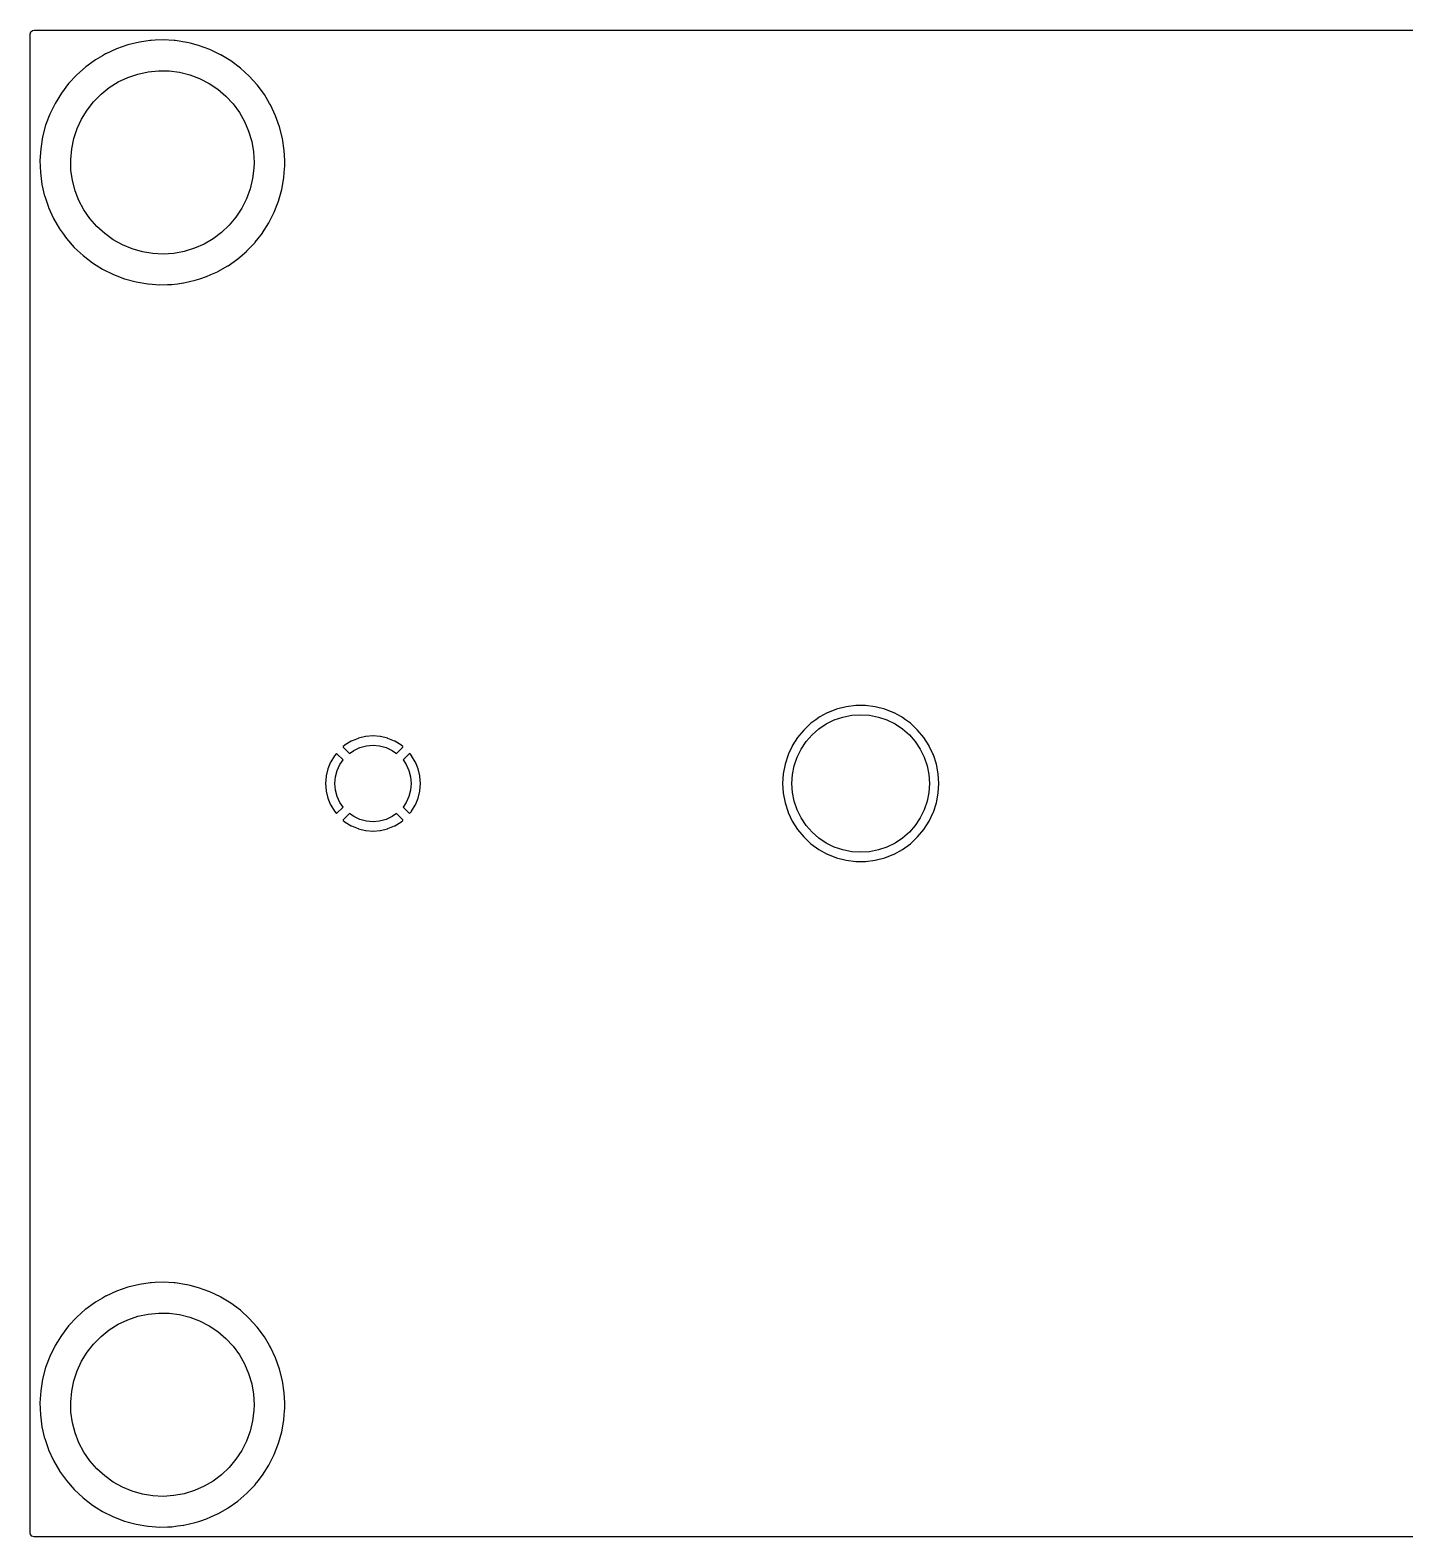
# Model space of a CAD drawing. Extents: x 0.03 to 3.57, y 0.03 to 1.97.
# Drawn here: x 0.03 to 1.8, y 0.03 to 1.97 of the extents above; entities that cross this region are included whole.
import ezdxf

# ---------------------------------------------------------------- set-up
doc = ezdxf.new("R2010")
doc.units = 0
doc.header["$MEASUREMENT"] = 0
doc.layers.add('BLACK', color=7, linetype='CONTINUOUS')

msp = doc.modelspace()

# ---------------------------------------------------------------- linework, layer by layer
at = {"layer": 'BLACK', "linetype": 'CONTINUOUS'}
for p, q in [((0.0297, 1.9653), (0.0305, 1.968)), ((0.0297, 0.0347), (0.0297, 1.9653)), ((0.0305, 1.968), (0.0326, 1.9699)), ((0.0326, 1.9699), (0.0347, 1.9703)), ((0.0347, 1.9703), (3.5653, 1.9703)), ((0.1408, 1.9462), (0.1271, 1.9398)), ((0.1409, 1.9462), (0.1408, 1.9462)), ((0.1555, 1.9513), (0.1409, 1.9462)), ((0.1705, 1.9549), (0.1555, 1.9513)), ((0.1842, 1.9568), (0.1705, 1.9549)), ((0.1856, 1.957), (0.1842, 1.9568)), ((0.1857, 1.957), (0.1856, 1.957)), ((0.1856, 1.957), (0.1856, 1.957)), ((0.1909, 1.9573), (0.1857, 1.957)), ((0.201, 1.9577), (0.1909, 1.9573)), ((0.2011, 1.9577), (0.201, 1.9577)), ((0.201, 1.9577), (0.201, 1.9577)), ((0.2152, 1.9569), (0.2011, 1.9577)), ((0.2164, 1.9568), (0.2152, 1.9569)), ((0.2165, 1.9568), (0.2164, 1.9568)), ((0.2164, 1.9568), (0.2164, 1.9568)), ((0.2317, 1.9545), (0.2165, 1.9568)), ((0.2318, 1.9544), (0.2317, 1.9545)), ((0.2357, 1.9534), (0.2318, 1.9544)), ((0.2318, 1.9544), (0.2318, 1.9544)), ((0.2466, 1.9506), (0.2357, 1.9534)), ((0.2467, 1.9506), (0.2466, 1.9506)), ((0.261, 1.9454), (0.2467, 1.9506)), ((0.2467, 1.9506), (0.2467, 1.9506)), ((0.2611, 1.9454), (0.261, 1.9454)), ((0.261, 1.9454), (0.261, 1.9454)), ((0.275, 1.9387), (0.2611, 1.9454)), ((0.1011, 1.9228), (0.0898, 1.9127)), ((0.1012, 1.9229), (0.1011, 1.9228)), ((0.1011, 1.9228), (0.1011, 1.9228)), ((0.1013, 1.923), (0.1012, 1.9229)), ((0.1121, 1.9308), (0.1013, 1.923)), ((0.1013, 1.923), (0.1013, 1.923)), ((0.1137, 1.932), (0.1121, 1.9308)), ((0.1138, 1.932), (0.1137, 1.932)), ((0.1227, 1.9372), (0.1138, 1.932)), ((0.1138, 1.932), (0.1138, 1.932)), ((0.1269, 1.9398), (0.1227, 1.9372)), ((0.1271, 1.9398), (0.1269, 1.9398)), ((0.1271, 1.9398), (0.1271, 1.9398)), ((0.2751, 1.9386), (0.275, 1.9387)), ((0.2861, 1.932), (0.2751, 1.9386)), ((0.2751, 1.9386), (0.2751, 1.9386)), ((0.2882, 1.9307), (0.2861, 1.932)), ((0.3005, 1.9215), (0.2882, 1.9307)), ((0.3119, 1.9111), (0.3005, 1.9215)), ((0.0897, 1.9127), (0.0792, 1.9014)), ((0.0898, 1.9127), (0.0897, 1.9127)), ((0.1316, 1.8963), (0.1431, 1.9035)), ((0.1431, 1.9035), (0.1554, 1.9094)), ((0.1554, 1.9094), (0.1682, 1.9138)), ((0.1682, 1.9138), (0.1815, 1.9167)), ((0.1815, 1.9167), (0.1951, 1.918)), ((0.1951, 1.918), (0.2087, 1.9178)), ((0.2087, 1.9178), (0.2221, 1.916)), ((0.2221, 1.916), (0.2353, 1.9127)), ((0.2353, 1.9127), (0.248, 1.9079)), ((0.248, 1.9079), (0.2601, 1.9017)), ((0.3222, 1.8997), (0.3119, 1.9111)), ((0.0699, 1.8891), (0.0618, 1.876)), ((0.0792, 1.9014), (0.0699, 1.8891)), ((0.1114, 1.8781), (0.121, 1.8878)), ((0.121, 1.8878), (0.1316, 1.8963)), ((0.2601, 1.9017), (0.2714, 1.8941)), ((0.2714, 1.8941), (0.2817, 1.8853)), ((0.2817, 1.8853), (0.291, 1.8753)), ((0.3313, 1.8873), (0.3222, 1.8997)), ((0.3314, 1.8872), (0.3313, 1.8873)), ((0.3381, 1.876), (0.3314, 1.8872)), ((0.0618, 1.876), (0.0551, 1.8621)), ((0.0959, 1.8558), (0.103, 1.8674)), ((0.103, 1.8674), (0.1114, 1.8781)), ((0.291, 1.8753), (0.2991, 1.8643)), ((0.2991, 1.8643), (0.3058, 1.8525)), ((0.3392, 1.874), (0.3381, 1.876)), ((0.3458, 1.8601), (0.3392, 1.874)), ((0.0497, 1.8477), (0.0458, 1.8328)), ((0.0551, 1.8621), (0.0497, 1.8477)), ((0.0902, 1.8435), (0.0959, 1.8558)), ((0.3058, 1.8525), (0.3111, 1.84)), ((0.351, 1.8456), (0.3458, 1.8601)), ((0.3547, 1.8306), (0.351, 1.8456)), ((0.0458, 1.8328), (0.0433, 1.8176)), ((0.0832, 1.8173), (0.0859, 1.8306)), ((0.0859, 1.8306), (0.0902, 1.8435)), ((0.3111, 1.84), (0.315, 1.827)), ((0.315, 1.827), (0.3173, 1.8136)), ((0.3569, 1.8154), (0.3547, 1.8306)), ((0.0433, 1.8176), (0.0423, 1.8022)), ((0.0819, 1.8037), (0.0832, 1.8173)), ((0.3173, 1.8136), (0.3181, 1.8)), ((0.3576, 1.8022), (0.3569, 1.8154)), ((0.0423, 1.8022), (0.0429, 1.7868)), ((0.0429, 1.7868), (0.0449, 1.7715)), ((0.0823, 1.7901), (0.0819, 1.8037)), ((0.0842, 1.7767), (0.0823, 1.7901)), ((0.3179, 1.7926), (0.3162, 1.7791)), ((0.3181, 1.8), (0.3179, 1.7926)), ((0.3564, 1.7802), (0.357, 1.7868)), ((0.357, 1.7868), (0.3576, 1.7955)), ((0.3577, 1.8), (0.3576, 1.8022)), ((0.3576, 1.7956), (0.3577, 1.8)), ((0.3576, 1.7955), (0.3576, 1.7956)), ((0.3576, 1.7955), (0.3576, 1.7955)), ((0.0449, 1.7715), (0.0484, 1.7565)), ((0.0877, 1.7635), (0.0842, 1.7767)), ((0.3162, 1.7791), (0.3131, 1.7659)), ((0.3538, 1.7651), (0.3564, 1.7802)), ((0.0484, 1.7565), (0.0485, 1.7564)), ((0.0485, 1.7564), (0.0485, 1.7564)), ((0.0485, 1.7564), (0.0533, 1.7421)), ((0.0926, 1.7508), (0.0877, 1.7635)), ((0.099, 1.7388), (0.0926, 1.7508)), ((0.3084, 1.7531), (0.3023, 1.7409)), ((0.3131, 1.7659), (0.3084, 1.7531)), ((0.3441, 1.7359), (0.3496, 1.7502)), ((0.3496, 1.7502), (0.3538, 1.7651)), ((0.0533, 1.7421), (0.0533, 1.7421)), ((0.0533, 1.7421), (0.0534, 1.742)), ((0.0534, 1.742), (0.0597, 1.7279)), ((0.0597, 1.7279), (0.0675, 1.7146)), ((0.1067, 1.7276), (0.099, 1.7388)), ((0.1156, 1.7174), (0.1067, 1.7276)), ((0.2948, 1.7296), (0.2861, 1.7191)), ((0.3023, 1.7409), (0.2948, 1.7296)), ((0.3371, 1.7221), (0.3441, 1.7359)), ((0.0675, 1.7146), (0.0675, 1.7145)), ((0.0675, 1.7145), (0.0675, 1.7145)), ((0.0675, 1.7145), (0.0714, 1.7091)), ((0.0714, 1.7091), (0.0764, 1.7021)), ((0.1257, 1.7082), (0.1156, 1.7174)), ((0.1367, 1.7003), (0.1257, 1.7082)), ((0.2762, 1.7098), (0.2654, 1.7016)), ((0.2861, 1.7191), (0.2762, 1.7098)), ((0.3233, 1.702), (0.3288, 1.709)), ((0.3288, 1.709), (0.3289, 1.7091)), ((0.3288, 1.709), (0.3288, 1.709)), ((0.3289, 1.7092), (0.337, 1.722)), ((0.3289, 1.7091), (0.3289, 1.7092)), ((0.3289, 1.7092), (0.3289, 1.7092)), ((0.337, 1.722), (0.3371, 1.7221)), ((0.337, 1.722), (0.337, 1.722)), ((0.0764, 1.7021), (0.0866, 1.6905)), ((0.0866, 1.6905), (0.0978, 1.6799)), ((0.1486, 1.6937), (0.1367, 1.7003)), ((0.1612, 1.6885), (0.1486, 1.6937)), ((0.1742, 1.6847), (0.1612, 1.6885)), ((0.2412, 1.6893), (0.2282, 1.6853)), ((0.2536, 1.6948), (0.2412, 1.6893)), ((0.2654, 1.7016), (0.2536, 1.6948)), ((0.3088, 1.6859), (0.3193, 1.6969)), ((0.3193, 1.6969), (0.3194, 1.697)), ((0.3194, 1.697), (0.3233, 1.702)), ((0.0978, 1.6799), (0.11, 1.6705)), ((0.11, 1.6705), (0.1101, 1.6704)), ((0.1101, 1.6704), (0.1101, 1.6704)), ((0.1101, 1.6704), (0.1148, 1.6675)), ((0.1877, 1.6825), (0.1742, 1.6847)), ((0.2012, 1.6819), (0.1877, 1.6825)), ((0.2148, 1.6828), (0.2012, 1.6819)), ((0.2282, 1.6853), (0.2148, 1.6828)), ((0.2845, 1.6669), (0.2971, 1.6757)), ((0.2971, 1.6757), (0.3087, 1.6858)), ((0.3087, 1.6858), (0.3088, 1.6859)), ((0.3088, 1.6859), (0.3088, 1.6859)), ((0.1148, 1.6675), (0.1231, 1.6623)), ((0.1231, 1.6623), (0.1369, 1.6555)), ((0.1369, 1.6555), (0.1513, 1.65)), ((0.1513, 1.65), (0.1661, 1.646)), ((0.2424, 1.6481), (0.2481, 1.65)), ((0.2481, 1.65), (0.2569, 1.6529)), ((0.2569, 1.6529), (0.257, 1.653)), ((0.2569, 1.6529), (0.2569, 1.6529)), ((0.257, 1.653), (0.2626, 1.6555)), ((0.2626, 1.6555), (0.271, 1.6592)), ((0.271, 1.6592), (0.271, 1.6592)), ((0.271, 1.6592), (0.2711, 1.6592)), ((0.2711, 1.6592), (0.2712, 1.6593)), ((0.2712, 1.6593), (0.2844, 1.6668)), ((0.2844, 1.6668), (0.2845, 1.6669)), ((0.2844, 1.6668), (0.2844, 1.6668)), ((0.1661, 1.646), (0.1663, 1.646)), ((0.1663, 1.646), (0.1663, 1.646)), ((0.1663, 1.646), (0.1812, 1.6434)), ((0.1812, 1.6434), (0.1812, 1.6434)), ((0.1812, 1.6434), (0.1813, 1.6434)), ((0.1813, 1.6434), (0.1815, 1.6434)), ((0.1815, 1.6434), (0.1815, 1.6434)), ((0.1815, 1.6434), (0.1966, 1.6423)), ((0.1966, 1.6423), (0.1966, 1.6423)), ((0.1966, 1.6423), (0.1967, 1.6423)), ((0.1967, 1.6423), (0.2067, 1.6426)), ((0.2067, 1.6426), (0.212, 1.6428)), ((0.212, 1.6428), (0.212, 1.6428)), ((0.212, 1.6428), (0.2121, 1.6428)), ((0.2121, 1.6428), (0.2122, 1.6428)), ((0.2122, 1.6428), (0.2195, 1.6437)), ((0.2122, 1.6428), (0.2122, 1.6428)), ((0.2195, 1.6437), (0.2274, 1.6447)), ((0.2274, 1.6447), (0.2275, 1.6447)), ((0.2275, 1.6447), (0.2423, 1.6481)), ((0.2275, 1.6447), (0.2275, 1.6447)), ((0.2423, 1.6481), (0.2423, 1.6481)), ((0.2423, 1.6481), (0.2424, 1.6481)), ((1.0562, 1.091), (1.0467, 1.0857)), ((1.0564, 1.091), (1.0562, 1.091)), ((1.0562, 1.091), (1.0562, 1.091)), ((1.0681, 1.0957), (1.0564, 1.091)), ((1.0804, 1.0988), (1.0681, 1.0957)), ((1.0763, 1.0856), (1.0877, 1.0878)), ((1.0929, 1.1004), (1.0804, 1.0988)), ((1.0877, 1.0878), (1.0992, 1.0886)), ((1.1055, 1.1004), (1.0929, 1.1004)), ((1.0992, 1.0886), (1.1108, 1.0878)), ((1.1181, 1.0988), (1.1055, 1.1004)), ((1.1108, 1.0878), (1.1221, 1.0856)), ((1.1303, 1.0957), (1.1181, 1.0988)), ((1.1421, 1.091), (1.1303, 1.0957)), ((1.1422, 1.091), (1.1421, 1.091)), ((1.1517, 1.0857), (1.1422, 1.091)), ((1.1422, 1.091), (1.1422, 1.091)), ((1.0259, 1.0689), (1.0178, 1.0591)), ((1.0351, 1.0775), (1.0259, 1.0689)), ((1.0413, 1.0821), (1.0351, 1.0775)), ((1.0366, 1.0626), (1.0453, 1.0703)), ((1.0452, 1.0849), (1.0413, 1.0821)), ((1.0453, 1.085), (1.0452, 1.0849)), ((1.0452, 1.0849), (1.0452, 1.0849)), ((1.0467, 1.0857), (1.0453, 1.085)), ((1.0453, 1.0703), (1.0549, 1.0767)), ((1.0549, 1.0767), (1.0653, 1.0818)), ((1.0653, 1.0818), (1.0763, 1.0856)), ((1.1221, 1.0856), (1.1331, 1.0818)), ((1.1331, 1.0818), (1.1435, 1.0767)), ((1.1435, 1.0767), (1.1531, 1.0703)), ((1.1531, 1.085), (1.1517, 1.0857)), ((1.1533, 1.0849), (1.1531, 1.085)), ((1.1531, 1.0703), (1.1619, 1.0626)), ((1.1571, 1.0821), (1.1533, 1.0849)), ((1.1533, 1.0849), (1.1533, 1.0849)), ((1.1634, 1.0775), (1.1571, 1.0821)), ((1.1726, 1.0689), (1.1634, 1.0775)), ((1.1806, 1.0591), (1.1726, 1.0689)), ((0.4351, 1.0494), (0.433, 1.0476)), ((0.4354, 1.0496), (0.4351, 1.0494)), ((0.4433, 1.0544), (0.4354, 1.0496)), ((0.4436, 1.0546), (0.4433, 1.0544)), ((0.4522, 1.0581), (0.4436, 1.0546)), ((0.4525, 1.0583), (0.4522, 1.0581)), ((0.4615, 1.0604), (0.4525, 1.0583)), ((0.4544, 1.0462), (0.4627, 1.0485)), ((0.4619, 1.0605), (0.4615, 1.0604)), ((0.4711, 1.0612), (0.4619, 1.0605)), ((0.4627, 1.0485), (0.4713, 1.0492)), ((0.4715, 1.0612), (0.4711, 1.0612)), ((0.4713, 1.0492), (0.4798, 1.0485)), ((0.4806, 1.0605), (0.4715, 1.0612)), ((0.4798, 1.0485), (0.4881, 1.0462)), ((0.481, 1.0604), (0.4806, 1.0605)), ((0.49, 1.0583), (0.481, 1.0604)), ((0.4904, 1.0581), (0.49, 1.0583)), ((0.4989, 1.0546), (0.4904, 1.0581)), ((0.4992, 1.0544), (0.4989, 1.0546)), ((0.5071, 1.0496), (0.4992, 1.0544)), ((0.5074, 1.0494), (0.5071, 1.0496)), ((0.5096, 1.0475), (0.5074, 1.0494)), ((1.011, 1.0483), (1.0062, 1.0382)), ((1.0111, 1.0485), (1.011, 1.0483)), ((1.011, 1.0483), (1.011, 1.0483)), ((1.0178, 1.0591), (1.0111, 1.0485)), ((1.0225, 1.0443), (1.0289, 1.0539)), ((1.0289, 1.0539), (1.0366, 1.0626)), ((1.1619, 1.0626), (1.1695, 1.0539)), ((1.1695, 1.0539), (1.1759, 1.0443)), ((1.1874, 1.0485), (1.1806, 1.0591)), ((1.1874, 1.0483), (1.1874, 1.0485)), ((1.1922, 1.0382), (1.1874, 1.0483)), ((1.1874, 1.0483), (1.1874, 1.0483)), ((0.4216, 1.0358), (0.4168, 1.028)), ((0.4219, 1.0361), (0.4216, 1.0358)), ((0.4237, 1.0383), (0.4219, 1.0361)), ((0.4241, 1.0386), (0.4237, 1.0383)), ((0.4246, 1.0383), (0.4241, 1.0386)), ((0.4326, 1.0303), (0.4246, 1.0383)), ((0.4286, 1.0246), (0.4326, 1.0303)), ((0.433, 1.0476), (0.4327, 1.0471)), ((0.4327, 1.0471), (0.4329, 1.0467)), ((0.4329, 1.0467), (0.441, 1.0386)), ((0.441, 1.0386), (0.4467, 1.0426)), ((0.4467, 1.0426), (0.4544, 1.0462)), ((0.4881, 1.0462), (0.4959, 1.0426)), ((0.4959, 1.0426), (0.5015, 1.0386)), ((0.5015, 1.0386), (0.5095, 1.0466)), ((0.5095, 1.0466), (0.5098, 1.0472)), ((0.5098, 1.0472), (0.5096, 1.0475)), ((0.5179, 1.0383), (0.5099, 1.0303)), ((0.5099, 1.0303), (0.5139, 1.0246)), ((0.5183, 1.0386), (0.5179, 1.0383)), ((0.5189, 1.0382), (0.5183, 1.0386)), ((0.5207, 1.0361), (0.5189, 1.0382)), ((0.5209, 1.0358), (0.5207, 1.0361)), ((0.5257, 1.028), (0.5209, 1.0358)), ((1.0057, 1.037), (1.0018, 1.025)), ((1.0062, 1.0382), (1.0057, 1.037)), ((1.0136, 1.0229), (1.0174, 1.0339)), ((1.0174, 1.0339), (1.0225, 1.0443)), ((1.1759, 1.0443), (1.181, 1.0339)), ((1.181, 1.0339), (1.1848, 1.0229)), ((1.1928, 1.037), (1.1922, 1.0382)), ((1.1967, 1.025), (1.1928, 1.037)), ((0.4108, 1.0094), (0.4101, 1.0002)), ((0.413, 1.0187), (0.4108, 1.0098)), ((0.4108, 1.0098), (0.4108, 1.0094)), ((0.4131, 1.0191), (0.413, 1.0187)), ((0.4166, 1.0276), (0.4131, 1.0191)), ((0.4168, 1.028), (0.4166, 1.0276)), ((0.4228, 1.0086), (0.425, 1.0168)), ((0.425, 1.0168), (0.4286, 1.0246)), ((0.5139, 1.0246), (0.5175, 1.0168)), ((0.5175, 1.0168), (0.5197, 1.0086)), ((0.5259, 1.0276), (0.5257, 1.028)), ((0.5294, 1.0191), (0.5259, 1.0276)), ((0.5295, 1.0187), (0.5294, 1.0191)), ((0.5317, 1.0098), (0.5295, 1.0187)), ((0.5317, 1.0094), (0.5317, 1.0098)), ((0.5325, 1.0002), (0.5317, 1.0094)), ((0.9994, 1.0126), (0.9986, 1)), ((1.0018, 1.025), (0.9994, 1.0126)), ((1.0106, 1), (1.0114, 1.0116)), ((1.0114, 1.0116), (1.0136, 1.0229)), ((1.1848, 1.0229), (1.187, 1.0116)), ((1.187, 1.0116), (1.1878, 1)), ((1.199, 1.0126), (1.1967, 1.025)), ((1.1998, 1), (1.199, 1.0126)), ((0.4101, 1.0002), (0.4101, 0.9998)), ((0.4101, 0.9998), (0.4108, 0.9906)), ((0.4108, 0.9906), (0.4108, 0.9902)), ((0.4108, 0.9902), (0.413, 0.9813)), ((0.422, 1), (0.4228, 1.0086)), ((0.4228, 0.9915), (0.422, 1)), ((0.425, 0.9832), (0.4228, 0.9915)), ((0.5197, 0.9915), (0.5175, 0.9832)), ((0.5197, 1.0086), (0.5205, 1)), ((0.5205, 1), (0.5197, 0.9915)), ((0.5295, 0.9813), (0.5317, 0.9902)), ((0.5317, 0.9906), (0.5325, 0.9998)), ((0.5317, 0.9902), (0.5317, 0.9906)), ((0.5325, 0.9998), (0.5325, 1.0002)), ((0.9986, 1), (0.9994, 0.9874)), ((1.0114, 0.9884), (1.0106, 1)), ((1.1878, 1), (1.187, 0.9884)), ((1.199, 0.9874), (1.1998, 1)), ((0.413, 0.9813), (0.4131, 0.9809)), ((0.4131, 0.9809), (0.4166, 0.9724)), ((0.4166, 0.9724), (0.4168, 0.972)), ((0.4168, 0.972), (0.4216, 0.9642)), ((0.4286, 0.9754), (0.425, 0.9832)), ((0.4326, 0.9697), (0.4286, 0.9754)), ((0.5139, 0.9754), (0.5099, 0.9697)), ((0.5175, 0.9832), (0.5139, 0.9754)), ((0.5209, 0.9642), (0.5257, 0.972)), ((0.5257, 0.972), (0.5259, 0.9724)), ((0.5259, 0.9724), (0.5294, 0.9809)), ((0.5294, 0.9809), (0.5295, 0.9813)), ((0.9994, 0.9874), (1.0018, 0.975)), ((1.0018, 0.975), (1.0057, 0.963)), ((1.0136, 0.9771), (1.0114, 0.9884)), ((1.0174, 0.9661), (1.0136, 0.9771)), ((1.1848, 0.9771), (1.181, 0.9661)), ((1.187, 0.9884), (1.1848, 0.9771)), ((1.1928, 0.963), (1.1967, 0.975)), ((1.1967, 0.975), (1.199, 0.9874)), ((0.4216, 0.9642), (0.4219, 0.9639)), ((0.4219, 0.9639), (0.4237, 0.9618)), ((0.4237, 0.9618), (0.4242, 0.9614)), ((0.4242, 0.9614), (0.4246, 0.9617)), ((0.4246, 0.9617), (0.4326, 0.9697)), ((0.433, 0.9534), (0.4327, 0.9528)), ((0.4327, 0.9528), (0.433, 0.9525)), ((0.441, 0.9614), (0.433, 0.9534)), ((0.433, 0.9525), (0.4351, 0.9506)), ((0.4467, 0.9574), (0.441, 0.9614)), ((0.4544, 0.9538), (0.4467, 0.9574)), ((0.4627, 0.9515), (0.4544, 0.9538)), ((0.4713, 0.9508), (0.4627, 0.9515)), ((0.4798, 0.9515), (0.4713, 0.9508)), ((0.4881, 0.9538), (0.4798, 0.9515)), ((0.4959, 0.9574), (0.4881, 0.9538)), ((0.5015, 0.9614), (0.4959, 0.9574)), ((0.5096, 0.9533), (0.5015, 0.9614)), ((0.5074, 0.9506), (0.5095, 0.9524)), ((0.5095, 0.9524), (0.5098, 0.9529)), ((0.5098, 0.9529), (0.5096, 0.9533)), ((0.5099, 0.9697), (0.5179, 0.9617)), ((0.5179, 0.9617), (0.5184, 0.9614)), ((0.5184, 0.9614), (0.5188, 0.9617)), ((0.5188, 0.9617), (0.5207, 0.9639)), ((0.5207, 0.9639), (0.5209, 0.9642)), ((1.0057, 0.963), (1.0057, 0.9628)), ((1.0057, 0.9628), (1.0057, 0.9628)), ((1.0057, 0.9628), (1.011, 0.9517)), ((1.011, 0.9517), (1.011, 0.9517)), ((1.011, 0.9517), (1.0111, 0.9515)), ((1.0111, 0.9515), (1.0178, 0.9409)), ((1.0225, 0.9557), (1.0174, 0.9661)), ((1.0289, 0.9461), (1.0225, 0.9557)), ((1.1759, 0.9557), (1.1695, 0.9461)), ((1.181, 0.9661), (1.1759, 0.9557)), ((1.1806, 0.9409), (1.1874, 0.9515)), ((1.1874, 0.9517), (1.1927, 0.9628)), ((1.1874, 0.9515), (1.1874, 0.9517)), ((1.1874, 0.9517), (1.1874, 0.9517)), ((1.1927, 0.9628), (1.1928, 0.963)), ((1.1927, 0.9628), (1.1927, 0.9628)), ((0.4351, 0.9506), (0.4354, 0.9504)), ((0.4354, 0.9504), (0.4433, 0.9456)), ((0.4433, 0.9456), (0.4436, 0.9454)), ((0.4436, 0.9454), (0.4522, 0.9419)), ((0.4522, 0.9419), (0.4525, 0.9417)), ((0.4525, 0.9417), (0.4615, 0.9396)), ((0.4615, 0.9396), (0.4619, 0.9395)), ((0.4619, 0.9395), (0.4711, 0.9388)), ((0.4711, 0.9388), (0.4715, 0.9388)), ((0.4715, 0.9388), (0.4806, 0.9395)), ((0.4806, 0.9395), (0.481, 0.9396)), ((0.481, 0.9396), (0.49, 0.9417)), ((0.49, 0.9417), (0.4904, 0.9419)), ((0.4904, 0.9419), (0.4989, 0.9454)), ((0.4989, 0.9454), (0.4992, 0.9456)), ((0.4992, 0.9456), (0.5071, 0.9504)), ((0.5071, 0.9504), (0.5074, 0.9506)), ((1.0178, 0.9409), (1.0259, 0.9311)), ((1.0366, 0.9374), (1.0289, 0.9461)), ((1.0453, 0.9297), (1.0366, 0.9374)), ((1.1619, 0.9374), (1.1531, 0.9297)), ((1.1695, 0.9461), (1.1619, 0.9374)), ((1.1726, 0.9311), (1.1806, 0.9409)), ((1.0259, 0.9311), (1.0351, 0.9225)), ((1.0351, 0.9225), (1.0352, 0.9224)), ((1.0352, 0.9224), (1.0352, 0.9224)), ((1.0352, 0.9224), (1.0452, 0.9151)), ((1.0452, 0.9151), (1.0452, 0.9151)), ((1.0452, 0.9151), (1.0453, 0.9151)), ((1.0549, 0.9233), (1.0453, 0.9297)), ((1.0453, 0.9151), (1.0454, 0.915)), ((1.0454, 0.915), (1.0454, 0.915)), ((1.0454, 0.915), (1.0562, 0.909)), ((1.0653, 0.9182), (1.0549, 0.9233)), ((1.0763, 0.9144), (1.0653, 0.9182)), ((1.0877, 0.9122), (1.0763, 0.9144)), ((1.0992, 0.9114), (1.0877, 0.9122)), ((1.1108, 0.9122), (1.0992, 0.9114)), ((1.1221, 0.9144), (1.1108, 0.9122)), ((1.1331, 0.9182), (1.1221, 0.9144)), ((1.1435, 0.9233), (1.1331, 0.9182)), ((1.1422, 0.909), (1.153, 0.915)), ((1.1531, 0.9297), (1.1435, 0.9233)), ((1.153, 0.915), (1.1531, 0.9151)), ((1.153, 0.915), (1.153, 0.915)), ((1.1531, 0.9151), (1.1533, 0.9151)), ((1.1533, 0.9151), (1.1632, 0.9224)), ((1.1533, 0.9151), (1.1533, 0.9151)), ((1.1632, 0.9224), (1.1634, 0.9225)), ((1.1632, 0.9224), (1.1632, 0.9224)), ((1.1634, 0.9225), (1.1726, 0.9311)), ((1.0562, 0.909), (1.0564, 0.909)), ((1.0564, 0.909), (1.0681, 0.9043)), ((1.0681, 0.9043), (1.0804, 0.9012)), ((1.0804, 0.9012), (1.0929, 0.8996)), ((1.0929, 0.8996), (1.1055, 0.8996)), ((1.1055, 0.8996), (1.1181, 0.9012)), ((1.1181, 0.9012), (1.1303, 0.9043)), ((1.1303, 0.9043), (1.1421, 0.909)), ((1.1421, 0.909), (1.1422, 0.909)), ((0.1555, 0.3513), (0.1409, 0.3462)), ((0.1705, 0.3549), (0.1555, 0.3513)), ((0.1842, 0.3568), (0.1705, 0.3549)), ((0.1856, 0.357), (0.1842, 0.3568)), ((0.1857, 0.357), (0.1856, 0.357)), ((0.1856, 0.357), (0.1856, 0.357)), ((0.1909, 0.3573), (0.1857, 0.357)), ((0.201, 0.3577), (0.1909, 0.3573)), ((0.2011, 0.3577), (0.201, 0.3577)), ((0.201, 0.3577), (0.201, 0.3577)), ((0.2152, 0.3569), (0.2011, 0.3577)), ((0.2164, 0.3568), (0.2152, 0.3569)), ((0.2165, 0.3568), (0.2164, 0.3568)), ((0.2164, 0.3568), (0.2164, 0.3568)), ((0.2317, 0.3545), (0.2165, 0.3568)), ((0.2318, 0.3544), (0.2317, 0.3545)), ((0.2357, 0.3534), (0.2318, 0.3544)), ((0.2318, 0.3544), (0.2318, 0.3544)), ((0.2466, 0.3506), (0.2357, 0.3534)), ((0.2467, 0.3506), (0.2466, 0.3506)), ((0.261, 0.3454), (0.2467, 0.3506)), ((0.2467, 0.3506), (0.2467, 0.3506)), ((0.1121, 0.3308), (0.1013, 0.323)), ((0.1137, 0.3319), (0.1121, 0.3308)), ((0.1138, 0.332), (0.1137, 0.3319)), ((0.1227, 0.3372), (0.1138, 0.332)), ((0.1138, 0.332), (0.1138, 0.332)), ((0.1269, 0.3397), (0.1227, 0.3372)), ((0.1271, 0.3398), (0.1269, 0.3397)), ((0.1408, 0.3462), (0.1271, 0.3398)), ((0.1271, 0.3398), (0.1271, 0.3398)), ((0.1409, 0.3462), (0.1408, 0.3462)), ((0.2611, 0.3454), (0.261, 0.3454)), ((0.261, 0.3454), (0.261, 0.3454)), ((0.275, 0.3387), (0.2611, 0.3454)), ((0.2751, 0.3386), (0.275, 0.3387)), ((0.2861, 0.332), (0.2751, 0.3386)), ((0.2751, 0.3386), (0.2751, 0.3386)), ((0.2882, 0.3307), (0.2861, 0.332)), ((0.3005, 0.3215), (0.2882, 0.3307)), ((0.0897, 0.3127), (0.0792, 0.3014)), ((0.0898, 0.3127), (0.0897, 0.3127)), ((0.1011, 0.3228), (0.0898, 0.3127)), ((0.1012, 0.3229), (0.1011, 0.3228)), ((0.1011, 0.3228), (0.1011, 0.3228)), ((0.1013, 0.323), (0.1012, 0.3229)), ((0.1013, 0.323), (0.1013, 0.323)), ((0.1554, 0.3094), (0.1682, 0.3138)), ((0.1682, 0.3138), (0.1815, 0.3167)), ((0.1815, 0.3167), (0.1951, 0.318)), ((0.1951, 0.318), (0.2087, 0.3178)), ((0.2087, 0.3178), (0.2221, 0.316)), ((0.2221, 0.316), (0.2353, 0.3127)), ((0.2353, 0.3127), (0.248, 0.3079)), ((0.3119, 0.3111), (0.3005, 0.3215)), ((0.3222, 0.2997), (0.3119, 0.3111)), ((0.0792, 0.3014), (0.0699, 0.2891)), ((0.121, 0.2878), (0.1316, 0.2963)), ((0.1316, 0.2963), (0.1431, 0.3035)), ((0.1431, 0.3035), (0.1554, 0.3094)), ((0.248, 0.3079), (0.2601, 0.3017)), ((0.2601, 0.3017), (0.2714, 0.2941)), ((0.2714, 0.2941), (0.2817, 0.2852)), ((0.3313, 0.2873), (0.3222, 0.2997)), ((0.0618, 0.276), (0.0551, 0.2621)), ((0.0699, 0.2891), (0.0618, 0.276)), ((0.103, 0.2674), (0.1114, 0.2781)), ((0.1114, 0.2781), (0.121, 0.2878)), ((0.2817, 0.2852), (0.291, 0.2753)), ((0.291, 0.2753), (0.2991, 0.2643)), ((0.3314, 0.2872), (0.3313, 0.2873)), ((0.3381, 0.276), (0.3314, 0.2872)), ((0.3392, 0.274), (0.3381, 0.276)), ((0.3458, 0.2601), (0.3392, 0.274)), ((0.0551, 0.2621), (0.0497, 0.2477)), ((0.0902, 0.2435), (0.0959, 0.2558)), ((0.0959, 0.2558), (0.103, 0.2674)), ((0.2991, 0.2643), (0.3058, 0.2525)), ((0.3058, 0.2525), (0.3111, 0.24)), ((0.351, 0.2456), (0.3458, 0.2601)), ((0.0497, 0.2477), (0.0458, 0.2328)), ((0.0859, 0.2306), (0.0902, 0.2435)), ((0.3111, 0.24), (0.315, 0.227)), ((0.3547, 0.2306), (0.351, 0.2456)), ((0.0433, 0.2176), (0.0423, 0.2022)), ((0.0458, 0.2328), (0.0433, 0.2176)), ((0.0819, 0.2037), (0.0832, 0.2173)), ((0.0832, 0.2173), (0.0859, 0.2306)), ((0.315, 0.227), (0.3173, 0.2136)), ((0.3173, 0.2136), (0.3181, 0.2)), ((0.3569, 0.2154), (0.3547, 0.2306)), ((0.3576, 0.2022), (0.3569, 0.2154)), ((0.0423, 0.2022), (0.0429, 0.1868)), ((0.0823, 0.1901), (0.0819, 0.2037)), ((0.3181, 0.2), (0.3179, 0.1926)), ((0.357, 0.1868), (0.3576, 0.1955)), ((0.3577, 0.2), (0.3576, 0.2022)), ((0.3576, 0.1956), (0.3577, 0.2)), ((0.3576, 0.1955), (0.3576, 0.1956)), ((0.3576, 0.1955), (0.3576, 0.1955)), ((0.0429, 0.1868), (0.0449, 0.1715)), ((0.0842, 0.1767), (0.0823, 0.1901)), ((0.0877, 0.1635), (0.0842, 0.1767)), ((0.3162, 0.1791), (0.3131, 0.1659)), ((0.3179, 0.1926), (0.3162, 0.1791)), ((0.3538, 0.1651), (0.3564, 0.1802)), ((0.3564, 0.1802), (0.357, 0.1868)), ((0.0449, 0.1715), (0.0484, 0.1565)), ((0.0484, 0.1565), (0.0485, 0.1564)), ((0.0485, 0.1564), (0.0485, 0.1564)), ((0.0485, 0.1564), (0.0533, 0.1421)), ((0.0926, 0.1508), (0.0877, 0.1635)), ((0.3131, 0.1659), (0.3084, 0.1531)), ((0.3496, 0.1502), (0.3538, 0.1651)), ((0.0533, 0.1421), (0.0533, 0.1421)), ((0.0533, 0.1421), (0.0534, 0.1419)), ((0.0534, 0.1419), (0.0597, 0.1279)), ((0.099, 0.1388), (0.0926, 0.1508)), ((0.1067, 0.1276), (0.099, 0.1388)), ((0.3023, 0.1409), (0.2948, 0.1296)), ((0.3084, 0.1531), (0.3023, 0.1409)), ((0.3371, 0.1221), (0.3441, 0.1359)), ((0.3441, 0.1359), (0.3496, 0.1502)), ((0.0597, 0.1279), (0.0675, 0.1146)), ((0.1156, 0.1174), (0.1067, 0.1276)), ((0.1257, 0.1082), (0.1156, 0.1174)), ((0.2861, 0.1191), (0.2762, 0.1098)), ((0.2948, 0.1296), (0.2861, 0.1191)), ((0.3289, 0.1092), (0.337, 0.122)), ((0.337, 0.122), (0.3371, 0.1221)), ((0.337, 0.122), (0.337, 0.122)), ((0.0675, 0.1146), (0.0675, 0.1145)), ((0.0675, 0.1145), (0.0675, 0.1145)), ((0.0675, 0.1145), (0.0714, 0.1091)), ((0.0714, 0.1091), (0.0764, 0.1021)), ((0.0764, 0.1021), (0.0866, 0.0905)), ((0.1367, 0.1003), (0.1257, 0.1082)), ((0.1486, 0.0937), (0.1367, 0.1003)), ((0.2654, 0.1016), (0.2536, 0.0948)), ((0.2762, 0.1098), (0.2654, 0.1016)), ((0.3194, 0.097), (0.3233, 0.102)), ((0.3233, 0.102), (0.3288, 0.109)), ((0.3288, 0.109), (0.3289, 0.1091)), ((0.3288, 0.109), (0.3288, 0.109)), ((0.3289, 0.1091), (0.3289, 0.1092)), ((0.3289, 0.1092), (0.3289, 0.1092)), ((0.0866, 0.0905), (0.0978, 0.0799)), ((0.0978, 0.0799), (0.11, 0.0705)), ((0.1612, 0.0885), (0.1486, 0.0937)), ((0.1742, 0.0847), (0.1612, 0.0885)), ((0.1877, 0.0825), (0.1742, 0.0847)), ((0.2012, 0.0819), (0.1877, 0.0825)), ((0.2148, 0.0828), (0.2012, 0.0819)), ((0.2282, 0.0853), (0.2148, 0.0828)), ((0.2412, 0.0893), (0.2282, 0.0853)), ((0.2536, 0.0948), (0.2412, 0.0893)), ((0.2971, 0.0757), (0.3087, 0.0858)), ((0.3087, 0.0858), (0.3088, 0.0859)), ((0.3088, 0.0859), (0.3193, 0.0969)), ((0.3088, 0.0859), (0.3088, 0.0859)), ((0.3193, 0.0969), (0.3194, 0.097)), ((0.11, 0.0705), (0.1101, 0.0704)), ((0.1101, 0.0704), (0.1101, 0.0704)), ((0.1101, 0.0704), (0.1148, 0.0675)), ((0.1148, 0.0675), (0.1231, 0.0623)), ((0.1231, 0.0623), (0.1369, 0.0555)), ((0.2626, 0.0555), (0.271, 0.0592)), ((0.271, 0.0592), (0.271, 0.0592)), ((0.271, 0.0592), (0.2711, 0.0592)), ((0.2711, 0.0592), (0.2712, 0.0593)), ((0.2712, 0.0593), (0.2844, 0.0668)), ((0.2844, 0.0668), (0.2845, 0.0669)), ((0.2844, 0.0668), (0.2844, 0.0668)), ((0.2845, 0.0669), (0.2971, 0.0757)), ((0.1369, 0.0555), (0.1513, 0.05)), ((0.1513, 0.05), (0.1661, 0.046)), ((0.1661, 0.046), (0.1663, 0.046)), ((0.1663, 0.046), (0.1663, 0.046)), ((0.1663, 0.046), (0.1812, 0.0434)), ((0.1812, 0.0434), (0.1812, 0.0434)), ((0.1812, 0.0434), (0.1813, 0.0434)), ((0.1813, 0.0434), (0.1815, 0.0434)), ((0.1815, 0.0434), (0.1815, 0.0434)), ((0.1815, 0.0434), (0.1966, 0.0424)), ((0.1966, 0.0424), (0.1966, 0.0424)), ((0.1966, 0.0424), (0.1967, 0.0423)), ((0.1967, 0.0423), (0.2067, 0.0426)), ((0.2067, 0.0426), (0.212, 0.0428)), ((0.212, 0.0428), (0.212, 0.0428)), ((0.212, 0.0428), (0.2121, 0.0428)), ((0.2121, 0.0428), (0.2122, 0.0428)), ((0.2122, 0.0428), (0.2195, 0.0437)), ((0.2122, 0.0428), (0.2122, 0.0428)), ((0.2195, 0.0437), (0.2274, 0.0447)), ((0.2274, 0.0447), (0.2275, 0.0447)), ((0.2275, 0.0447), (0.2423, 0.0481)), ((0.2275, 0.0447), (0.2275, 0.0447)), ((0.2423, 0.0481), (0.2423, 0.0481)), ((0.2423, 0.0481), (0.2424, 0.0481)), ((0.2424, 0.0481), (0.2481, 0.05)), ((0.2481, 0.05), (0.2569, 0.0529)), ((0.2569, 0.0529), (0.257, 0.053)), ((0.2569, 0.0529), (0.2569, 0.0529)), ((0.257, 0.053), (0.2626, 0.0555)), ((0.0302, 0.0326), (0.0297, 0.0347)), ((0.032, 0.0305), (0.0302, 0.0326)), ((0.0347, 0.0297), (0.032, 0.0305)), ((3.5653, 0.0297), (0.0347, 0.0297))]:
    msp.add_line(p, q, dxfattribs=at)

doc.saveas('drawing.dxf')
